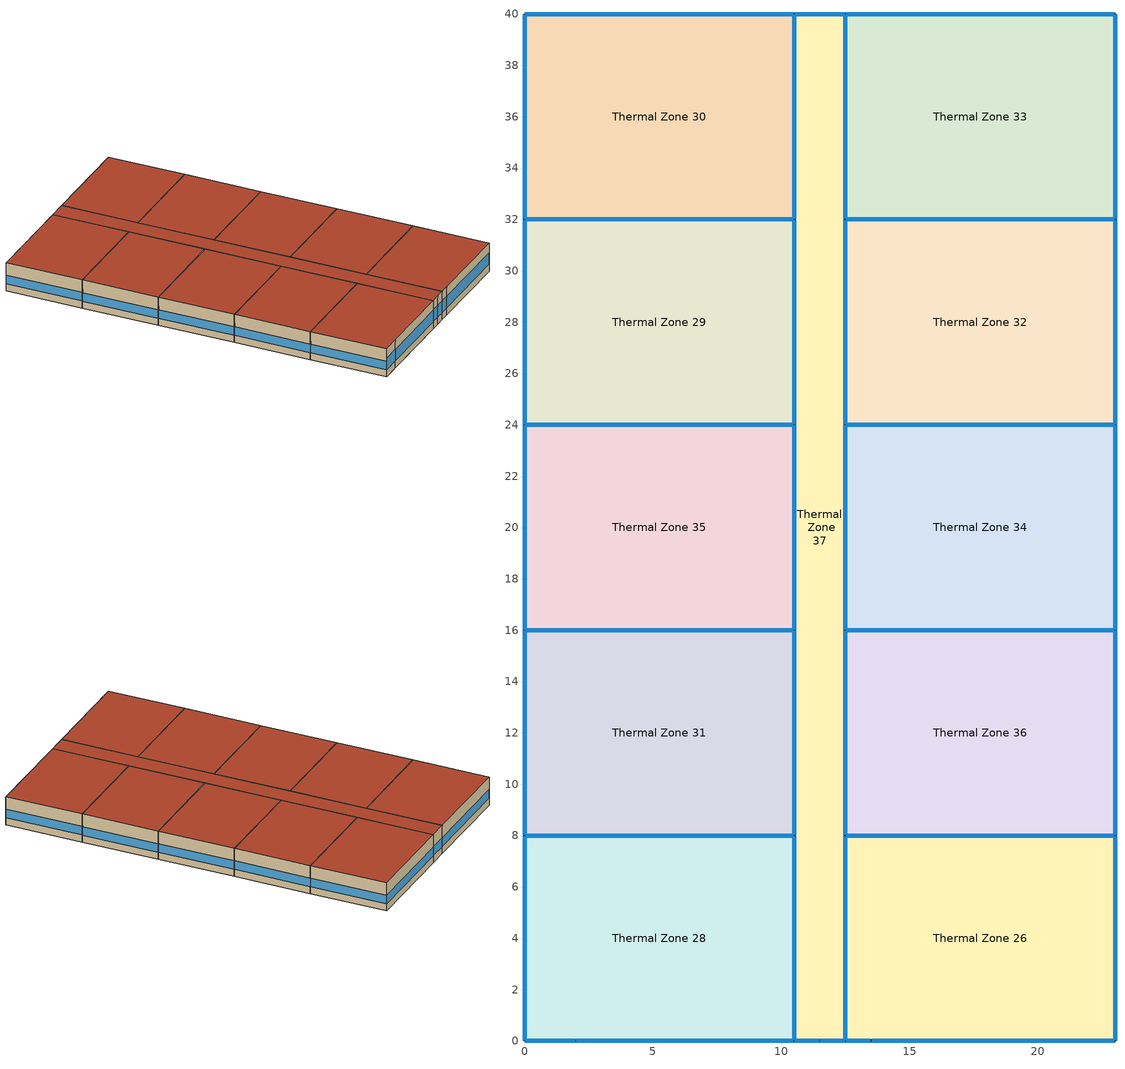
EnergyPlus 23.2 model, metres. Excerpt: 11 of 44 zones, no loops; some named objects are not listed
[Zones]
Thermal Zone 26
 floor adiabatic (Generic Interior Floor 1): 23,8 23,0 12.5,0 12.5,8 z21.1
 wall outside (Surface 199 c tbd): 23,0 23,8 z21.1:24.14
 wall outside (Surface 200 c tbd): 13.5,0 23,0 z21.1:24.14
 wall outside (Surface 201 c tbd): 12.5,0 13.5,0 z21.1:24.14
 wall outside (Surface 202 c tbd): 12.5,8 12.5,0 z21.1:24.14
 wall outside (Surface 203 c tbd): 23,8 12.5,8 z21.1:24.14
 window (Customized Fenestration: u=3.08): 23,0.03 23,7.97 / 12.5,7.97 12.5,0.03 z21.86:22.78; 13.53,0 22.97,0 z21.86:23.08; 12.53,0 13.47,0 z21.86:23.14; 22.97,8 12.53,8 z21.86:22.77
 roof outside (Surface 204 c tbd): 23,0 23,8 12.5,8 12.5,0 z24.14
Thermal Zone 28
 floor adiabatic (Generic Interior Floor 1): 10.5,8 10.5,0 0,0 0,8 z21.1
 wall outside (Surface 156 c tbd): 10.5,0 10.5,8 z21.1:24.14
 wall outside (Surface 157 c tbd): 2,0 10.5,0 z21.1:24.14
 wall outside (Surface 158 c tbd): 0,0 2,0 z21.1:24.14
 wall outside (Surface 159 c tbd): 0,8 0,0 z21.1:24.14
 wall outside (Surface 160 c tbd): 10.5,8 0,8 z21.1:24.14
 window (Customized Fenestration: u=3.08): 10.5,0.03 10.5,7.97 / 0,7.97 0,0.03 z21.86:22.78; 2.03,0 10.47,0 z21.86:23.08; 0.03,0 1.97,0 z21.86:23.11; 10.47,8 0.03,8 z21.86:22.77
 roof outside (Surface 161 c tbd): 10.5,0 10.5,8 0,8 0,0 z24.14
Thermal Zone 29
 floor adiabatic (Generic Interior Floor 1): 10.5,32 10.5,24 0,24 0,32 z21.1
 wall outside (Surface 163 c tbd): 0,32 0,24 z21.1:24.14
 wall outside (Surface 164 c tbd): 10.5,32 0,32 z21.1:24.14
 wall outside (Surface 165 c tbd): 10.5,24 10.5,32 z21.1:24.14
 wall outside (Surface 166 c tbd): 0,24 10.5,24 z21.1:24.14
 window (Customized Fenestration: u=3.08): 0,31.97 0,24.03 / 10.5,24.03 10.5,31.97 z21.86:22.78; 10.47,32 0.03,32 z21.86:22.77; 0.03,24 10.47,24 z21.86:23.08
 roof outside (Surface 167 c tbd): 10.5,24 10.5,32 0,32 0,24 z24.14
Thermal Zone 30
 floor adiabatic (Generic Interior Floor 1): 10.5,40 10.5,32 0,32 0,40 z21.1
 wall outside (Surface 169 c tbd): 0,40 0,32 z21.1:24.14
 wall outside (Surface 170 c tbd): 10.5,40 0,40 z21.1:24.14
 wall outside (Surface 171 c tbd): 10.5,32 10.5,40 z21.1:24.14
 wall outside (Surface 172 c tbd): 0,32 10.5,32 z21.1:24.14
 window (Customized Fenestration: u=3.08): 0,39.97 0,32.03 / 10.5,32.03 10.5,39.97 z21.86:22.78; 10.47,40 0.03,40 z21.86:22.77; 0.03,32 10.47,32 z21.86:23.08
 roof outside (Surface 173 c tbd): 10.5,32 10.5,40 0,40 0,32 z24.14
Thermal Zone 31
 floor adiabatic (Generic Interior Floor 1): 10.5,16 10.5,8 0,8 0,16 z21.1
 wall outside (Surface 193 c tbd): 0,16 0,8 z21.1:24.14
 wall outside (Surface 194 c tbd): 10.5,16 0,16 z21.1:24.14
 wall outside (Surface 195 c tbd): 10.5,8 10.5,16 z21.1:24.14
 wall outside (Surface 196 c tbd): 0,8 10.5,8 z21.1:24.14
 window (Customized Fenestration: u=3.08): 0,15.97 0,8.03 / 10.5,8.03 10.5,15.97 z21.86:22.78; 10.47,16 0.03,16 z21.86:22.77; 0.03,8 10.47,8 z21.86:23.08
 roof outside (Surface 197 c tbd): 10.5,8 10.5,16 0,16 0,8 z24.14
Thermal Zone 32
 floor adiabatic (Generic Interior Floor 1): 23,32 23,24 12.5,24 12.5,32 z21.1
 wall outside (Surface 175 c tbd): 23,24 23,32 z21.1:24.14
 wall outside (Surface 176 c tbd): 12.5,24 23,24 z21.1:24.14
 wall outside (Surface 177 c tbd): 12.5,32 12.5,24 z21.1:24.14
 wall outside (Surface 178 c tbd): 23,32 12.5,32 z21.1:24.14
 window (Customized Fenestration: u=3.08): 23,24.03 23,31.97 / 12.5,31.97 12.5,24.03 z21.86:22.78; 12.53,24 22.97,24 z21.86:23.08; 22.97,32 12.53,32 z21.86:22.77
 roof outside (Surface 179 c tbd): 23,24 23,32 12.5,32 12.5,24 z24.14
Thermal Zone 33
 floor adiabatic (Generic Interior Floor 1): 23,40 23,32 12.5,32 12.5,40 z21.1
 wall outside (Surface 181 c tbd): 12.5,40 12.5,32 z21.1:24.14
 wall outside (Surface 182 c tbd): 23,40 12.5,40 z21.1:24.14
 wall outside (Surface 183 c tbd): 23,32 23,40 z21.1:24.14
 wall outside (Surface 184 c tbd): 12.5,32 23,32 z21.1:24.14
 window (Customized Fenestration: u=3.08): 12.5,39.97 12.5,32.03 / 23,32.03 23,39.97 z21.86:22.78; 22.97,40 12.53,40 z21.86:22.77; 12.53,32 22.97,32 z21.86:23.08
 roof outside (Surface 185 c tbd): 23,32 23,40 12.5,40 12.5,32 z24.14
Thermal Zone 34
 floor adiabatic (Generic Interior Floor 1): 23,24 23,16 12.5,16 12.5,24 z21.1
 wall outside (Surface 187 c tbd): 23,16 23,24 z21.1:24.14
 wall outside (Surface 188 c tbd): 12.5,16 23,16 z21.1:24.14
 wall outside (Surface 189 c tbd): 12.5,24 12.5,16 z21.1:24.14
 wall outside (Surface 190 c tbd): 23,24 12.5,24 z21.1:24.14
 window (Customized Fenestration: u=3.08): 23,16.03 23,23.97 / 12.5,23.97 12.5,16.03 z21.86:22.78; 12.53,16 22.97,16 z21.86:23.08; 22.97,24 12.53,24 z21.86:22.77
 roof outside (Surface 191 c tbd): 23,16 23,24 12.5,24 12.5,16 z24.14
Thermal Zone 35
 floor adiabatic (Generic Interior Floor 1): 10.5,24 10.5,16 0,16 0,24 z21.1
 wall outside (Surface 206 c tbd): 0,24 0,16 z21.1:24.14
 wall outside (Surface 207 c tbd): 10.5,24 0,24 z21.1:24.14
 wall outside (Surface 208 c tbd): 10.5,16 10.5,24 z21.1:24.14
 wall outside (Surface 209 c tbd): 0,16 10.5,16 z21.1:24.14
 window (Customized Fenestration: u=3.08): 0,23.97 0,16.03 / 10.5,16.03 10.5,23.97 z21.86:22.78; 10.47,24 0.03,24 z21.86:22.77; 0.03,16 10.47,16 z21.86:23.08
 roof outside (Surface 210 c tbd): 10.5,16 10.5,24 0,24 0,16 z24.14
Thermal Zone 36
 floor adiabatic (Generic Interior Floor 1): 23,16 23,8 12.5,8 12.5,16 z21.1
 wall outside (Surface 212 c tbd): 23,8 23,16 z21.1:24.14
 wall outside (Surface 213 c tbd): 12.5,8 23,8 z21.1:24.14
 wall outside (Surface 214 c tbd): 12.5,16 12.5,8 z21.1:24.14
 wall outside (Surface 215 c tbd): 23,16 12.5,16 z21.1:24.14
 window (Customized Fenestration: u=3.08): 23,8.03 23,15.97 / 12.5,15.97 12.5,8.03 z21.86:22.78; 12.53,8 22.97,8 z21.86:23.08; 22.97,16 12.53,16 z21.86:22.77
 roof outside (Surface 216 c tbd): 23,8 23,16 12.5,16 12.5,8 z24.14
Thermal Zone 37
 floor adiabatic (Generic Interior Floor 1): 12.5,40 12.5,0 10.5,0 10.5,40 z21.1
 wall outside (Surface 218 c tbd): 11.5,0 12.5,0 z21.1:24.14
 wall outside (Surface 219 c tbd): 10.5,0 11.5,0 z21.1:24.14
 wall outside (Surface 220 c tbd): 10.5,8 10.5,0 z21.1:24.14
 wall outside (Surface 221 c tbd): 10.5,16 10.5,8 z21.1:24.14
 wall outside (Surface 222 c tbd): 10.5,24 10.5,16 z21.1:24.14
 wall outside (Surface 223 c tbd): 10.5,32 10.5,24 z21.1:24.14
 wall outside (Surface 224 c tbd): 10.5,40 10.5,32 z21.1:24.14
 wall outside (Surface 225 c tbd): 12.5,40 10.5,40 z21.1:24.14
 wall outside (Surface 226 c tbd): 12.5,32 12.5,40 z21.1:24.14
 wall outside (Surface 227 c tbd): 12.5,24 12.5,32 z21.1:24.14
 wall outside (Surface 228 c tbd): 12.5,16 12.5,24 z21.1:24.14
 wall outside (Surface 229 c tbd): 12.5,8 12.5,16 z21.1:24.14
 wall outside (Surface 230 c tbd): 12.5,0 12.5,8 z21.1:24.14
 window (Customized Fenestration: u=3.08): 11.53,0 12.47,0 / 10.53,0 11.47,0 z21.86:23.14; 10.5,7.97 10.5,0.03 / 10.5,15.97 10.5,8.03 / 10.5,23.97 10.5,16.03 / 10.5,31.97 10.5,24.03 / 10.5,39.97 10.5,32.03 / 12.5,32.03 12.5,39.97 / 12.5,24.03 12.5,31.97 / 12.5,16.03 12.5,23.97 / 12.5,8.03 12.5,15.97 / 12.5,0.03 12.5,7.97 z21.86:22.78; 12.47,40 10.53,40 z21.86:22.79
 roof outside (Surface 231 c tbd): 12.5,0 12.5,40 10.5,40 10.5,0 z24.14
[Building]
Building 1
[Site:Location]
Montreal Int'l: Latitude {deg}=45.47; Longitude {deg}=-73.75; Time Zone {hr}=-5; Elevation {m}=36
[SizingPeriod:DesignDay] Month=7; Day of Month=21; Day Type=SummerDesignDay; Daily Dry-Bulb Temperature Range {deltaC}=9.3; Dry-Bulb Temperature Range Modifier Type=DefaultMultipliers; Barometric Pressure {Pa}=100893; Wind Speed {m/s}=4.9; Wind Direction {deg}=220; Rain Indicator=No; Snow Indicator=No; Daylight Saving Time Indicator=No; Solar Model Indicator=ASHRAETau; ASHRAE Clear Sky Optical Depth for Beam Irradiance (taub)=0.465; ASHRAE Clear Sky Optical Depth for Diffuse Irradiance (taud)=1.966; Begin Environment Reset Mode=FullResetAtBeginEnvironment
Name | Maximum Dry-Bulb Temperature {C} | Humidity Condition Type | Wetbulb or DewPoint at Maximum Dry-Bulb {C} | Enthalpy at Maximum Dry-Bulb {J/kg}
Montreal Int'l Ann Clg .4% Condns DB=>MWB | 30 | Wetbulb | 22.1
Montreal Int'l Ann Clg .4% Condns DP=>MDB | 26 | Dewpoint | 21.6
Montreal Int'l Ann Clg .4% Condns Enth=>MDB | 28.1 | Enthalpy |  | 69300
Montreal Int'l Ann Clg .4% Condns WB=>MDB | 28.1 | Wetbulb | 23.2
[Material] Thermal Absorptance=0.9
Name | Roughness | Thickness {m} | Conductivity {W/m-K} | Density {kg/m3} | Specific Heat {J/kg-K} | Solar Absorptance | Visible Absorptance
1/2IN Gypsum 2 | Smooth | 0.0127 | 0.159893 | 784.902 | 829.465 | 0.4 | 0.4
1IN Stucco 4 | Smooth | 0.0253 | 0.691337 | 1858 | 836.46 | 0.7 | 0.92
8IN CONCRETE HW RefBldg 2 | Rough | 0.2032 | 1.31012 | 2240.01 | 836.26 | 0.7 | 0.7
Generic Acoustic Tile | MediumSmooth | 0.02 | 0.06 | 368 | 590 | 0.2 | 0.2
Generic Ceiling Air Gap | Smooth | 0.1 | 0.556 | 1.28 | 1000 | 0.7 | 0.7
Generic LW Concrete | MediumRough | 0.1 | 0.53 | 1280 | 840 | 0.8 | 0.8
Metal Roof Surface 2 | Smooth | 0.0008 | 45.28 | 7824 | 500 | 0.7 | 0.7
Roof Membrane 1 | VeryRough | 0.0095 | 0.16 | 1121.29 | 1460 | 0.7 | 0.7
[Material:NoMass] Thermal Absorptance=0.9; Solar Absorptance=0.7; Visible Absorptance=0.7
Name | Roughness | Thermal Resistance {m2-K/W}
Surface 156 m tbd; Surface 165 m tbd; Surface 171 m tbd; Surface 177 m tbd; Surface 181 m tbd; Surface 189 m tbd; Surface 195 m tbd; Surface 202 m tbd; Surface 208 m tbd; Surface 214 m tbd; Surface 220 m tbd; Surface 221 m tbd; Surface 222 m tbd; Surface 223 m tbd; Surface 224 m tbd; Surface 226 m tbd; Surface 227 m tbd; Surface 228 m tbd; Surface 229 m tbd; Surface 230 m tbd | MediumSmooth | 0.603998
Surface 157 m tbd | MediumSmooth | 0.437631
Surface 158 m tbd | MediumSmooth | 0.377461
Surface 159 m tbd; Surface 169 m tbd; Surface 183 m tbd; Surface 199 m tbd | MediumSmooth | 0.452728
Surface 160 m tbd; Surface 164 m tbd; Surface 178 m tbd; Surface 190 m tbd; Surface 194 m tbd; Surface 203 m tbd; Surface 207 m tbd; Surface 215 m tbd | MediumSmooth | 0.549788
Surface 161 m tbd; Surface 173 m tbd; Surface 185 m tbd; Surface 204 m tbd | Smooth | 2.77574
Surface 163 m tbd; Surface 175 m tbd; Surface 187 m tbd; Surface 193 m tbd; Surface 206 m tbd; Surface 212 m tbd | MediumSmooth | 0.461116
Surface 166 m tbd; Surface 172 m tbd; Surface 176 m tbd; Surface 184 m tbd; Surface 188 m tbd; Surface 196 m tbd; Surface 209 m tbd; Surface 213 m tbd | MediumSmooth | 0.532805
Surface 167 m tbd; Surface 179 m tbd; Surface 191 m tbd; Surface 197 m tbd; Surface 210 m tbd; Surface 216 m tbd | Smooth | 3.19922
Surface 170 m tbd; Surface 182 m tbd | MediumSmooth | 0.456468
Surface 200 m tbd | MediumSmooth | 0.431239
Surface 201 m tbd; Surface 218 m tbd; Surface 219 m tbd | MediumSmooth | 0.369784
Surface 225 m tbd | MediumSmooth | 0.438871
Surface 231 m tbd | Smooth | 3.38618
[WindowMaterial:SimpleGlazingSystem]
Fenestration U=3.08 0.66: U-Factor {W/m2-K}=3.08; Solar Heat Gain Coefficient=0.66; Visible Transmittance=0.21
[Construction]
Customized Fenestration: u=3.08: Fenestration U=3.08 0.66
Generic Interior Floor 1: Generic Acoustic Tile, Generic Ceiling Air Gap, Generic LW Concrete
Surface 156 c tbd: 1IN Stucco 4, 8IN CONCRETE HW RefBldg 2, Surface 156 m tbd, 1/2IN Gypsum 2
Surface 157 c tbd: 1IN Stucco 4, 8IN CONCRETE HW RefBldg 2, Surface 157 m tbd, 1/2IN Gypsum 2
Surface 158 c tbd: 1IN Stucco 4, 8IN CONCRETE HW RefBldg 2, Surface 158 m tbd, 1/2IN Gypsum 2
Surface 159 c tbd: 1IN Stucco 4, 8IN CONCRETE HW RefBldg 2, Surface 159 m tbd, 1/2IN Gypsum 2
Surface 160 c tbd: 1IN Stucco 4, 8IN CONCRETE HW RefBldg 2, Surface 160 m tbd, 1/2IN Gypsum 2
Surface 161 c tbd: Roof Membrane 1, Surface 161 m tbd, Metal Roof Surface 2
Surface 163 c tbd: 1IN Stucco 4, 8IN CONCRETE HW RefBldg 2, Surface 163 m tbd, 1/2IN Gypsum 2
Surface 164 c tbd: 1IN Stucco 4, 8IN CONCRETE HW RefBldg 2, Surface 164 m tbd, 1/2IN Gypsum 2
Surface 165 c tbd: 1IN Stucco 4, 8IN CONCRETE HW RefBldg 2, Surface 165 m tbd, 1/2IN Gypsum 2
Surface 166 c tbd: 1IN Stucco 4, 8IN CONCRETE HW RefBldg 2, Surface 166 m tbd, 1/2IN Gypsum 2
Surface 167 c tbd: Roof Membrane 1, Surface 167 m tbd, Metal Roof Surface 2
Surface 169 c tbd: 1IN Stucco 4, 8IN CONCRETE HW RefBldg 2, Surface 169 m tbd, 1/2IN Gypsum 2
Surface 170 c tbd: 1IN Stucco 4, 8IN CONCRETE HW RefBldg 2, Surface 170 m tbd, 1/2IN Gypsum 2
Surface 171 c tbd: 1IN Stucco 4, 8IN CONCRETE HW RefBldg 2, Surface 171 m tbd, 1/2IN Gypsum 2
Surface 172 c tbd: 1IN Stucco 4, 8IN CONCRETE HW RefBldg 2, Surface 172 m tbd, 1/2IN Gypsum 2
Surface 173 c tbd: Roof Membrane 1, Surface 173 m tbd, Metal Roof Surface 2
Surface 175 c tbd: 1IN Stucco 4, 8IN CONCRETE HW RefBldg 2, Surface 175 m tbd, 1/2IN Gypsum 2
Surface 176 c tbd: 1IN Stucco 4, 8IN CONCRETE HW RefBldg 2, Surface 176 m tbd, 1/2IN Gypsum 2
Surface 177 c tbd: 1IN Stucco 4, 8IN CONCRETE HW RefBldg 2, Surface 177 m tbd, 1/2IN Gypsum 2
Surface 178 c tbd: 1IN Stucco 4, 8IN CONCRETE HW RefBldg 2, Surface 178 m tbd, 1/2IN Gypsum 2
Surface 179 c tbd: Roof Membrane 1, Surface 179 m tbd, Metal Roof Surface 2
Surface 181 c tbd: 1IN Stucco 4, 8IN CONCRETE HW RefBldg 2, Surface 181 m tbd, 1/2IN Gypsum 2
Surface 182 c tbd: 1IN Stucco 4, 8IN CONCRETE HW RefBldg 2, Surface 182 m tbd, 1/2IN Gypsum 2
Surface 183 c tbd: 1IN Stucco 4, 8IN CONCRETE HW RefBldg 2, Surface 183 m tbd, 1/2IN Gypsum 2
Surface 184 c tbd: 1IN Stucco 4, 8IN CONCRETE HW RefBldg 2, Surface 184 m tbd, 1/2IN Gypsum 2
Surface 185 c tbd: Roof Membrane 1, Surface 185 m tbd, Metal Roof Surface 2
Surface 187 c tbd: 1IN Stucco 4, 8IN CONCRETE HW RefBldg 2, Surface 187 m tbd, 1/2IN Gypsum 2
Surface 188 c tbd: 1IN Stucco 4, 8IN CONCRETE HW RefBldg 2, Surface 188 m tbd, 1/2IN Gypsum 2
Surface 189 c tbd: 1IN Stucco 4, 8IN CONCRETE HW RefBldg 2, Surface 189 m tbd, 1/2IN Gypsum 2
Surface 190 c tbd: 1IN Stucco 4, 8IN CONCRETE HW RefBldg 2, Surface 190 m tbd, 1/2IN Gypsum 2
Surface 191 c tbd: Roof Membrane 1, Surface 191 m tbd, Metal Roof Surface 2
Surface 193 c tbd: 1IN Stucco 4, 8IN CONCRETE HW RefBldg 2, Surface 193 m tbd, 1/2IN Gypsum 2
Surface 194 c tbd: 1IN Stucco 4, 8IN CONCRETE HW RefBldg 2, Surface 194 m tbd, 1/2IN Gypsum 2
Surface 195 c tbd: 1IN Stucco 4, 8IN CONCRETE HW RefBldg 2, Surface 195 m tbd, 1/2IN Gypsum 2
Surface 196 c tbd: 1IN Stucco 4, 8IN CONCRETE HW RefBldg 2, Surface 196 m tbd, 1/2IN Gypsum 2
Surface 197 c tbd: Roof Membrane 1, Surface 197 m tbd, Metal Roof Surface 2
Surface 199 c tbd: 1IN Stucco 4, 8IN CONCRETE HW RefBldg 2, Surface 199 m tbd, 1/2IN Gypsum 2
Surface 200 c tbd: 1IN Stucco 4, 8IN CONCRETE HW RefBldg 2, Surface 200 m tbd, 1/2IN Gypsum 2
Surface 201 c tbd: 1IN Stucco 4, 8IN CONCRETE HW RefBldg 2, Surface 201 m tbd, 1/2IN Gypsum 2
Surface 202 c tbd: 1IN Stucco 4, 8IN CONCRETE HW RefBldg 2, Surface 202 m tbd, 1/2IN Gypsum 2
Surface 203 c tbd: 1IN Stucco 4, 8IN CONCRETE HW RefBldg 2, Surface 203 m tbd, 1/2IN Gypsum 2
Surface 204 c tbd: Roof Membrane 1, Surface 204 m tbd, Metal Roof Surface 2
Surface 206 c tbd: 1IN Stucco 4, 8IN CONCRETE HW RefBldg 2, Surface 206 m tbd, 1/2IN Gypsum 2
Surface 207 c tbd: 1IN Stucco 4, 8IN CONCRETE HW RefBldg 2, Surface 207 m tbd, 1/2IN Gypsum 2
Surface 208 c tbd: 1IN Stucco 4, 8IN CONCRETE HW RefBldg 2, Surface 208 m tbd, 1/2IN Gypsum 2
Surface 209 c tbd: 1IN Stucco 4, 8IN CONCRETE HW RefBldg 2, Surface 209 m tbd, 1/2IN Gypsum 2
Surface 210 c tbd: Roof Membrane 1, Surface 210 m tbd, Metal Roof Surface 2
Surface 212 c tbd: 1IN Stucco 4, 8IN CONCRETE HW RefBldg 2, Surface 212 m tbd, 1/2IN Gypsum 2
Surface 213 c tbd: 1IN Stucco 4, 8IN CONCRETE HW RefBldg 2, Surface 213 m tbd, 1/2IN Gypsum 2
Surface 214 c tbd: 1IN Stucco 4, 8IN CONCRETE HW RefBldg 2, Surface 214 m tbd, 1/2IN Gypsum 2
Surface 215 c tbd: 1IN Stucco 4, 8IN CONCRETE HW RefBldg 2, Surface 215 m tbd, 1/2IN Gypsum 2
Surface 216 c tbd: Roof Membrane 1, Surface 216 m tbd, Metal Roof Surface 2
Surface 218 c tbd: 1IN Stucco 4, 8IN CONCRETE HW RefBldg 2, Surface 218 m tbd, 1/2IN Gypsum 2
Surface 219 c tbd: 1IN Stucco 4, 8IN CONCRETE HW RefBldg 2, Surface 219 m tbd, 1/2IN Gypsum 2
Surface 220 c tbd: 1IN Stucco 4, 8IN CONCRETE HW RefBldg 2, Surface 220 m tbd, 1/2IN Gypsum 2
Surface 221 c tbd: 1IN Stucco 4, 8IN CONCRETE HW RefBldg 2, Surface 221 m tbd, 1/2IN Gypsum 2
Surface 222 c tbd: 1IN Stucco 4, 8IN CONCRETE HW RefBldg 2, Surface 222 m tbd, 1/2IN Gypsum 2
Surface 223 c tbd: 1IN Stucco 4, 8IN CONCRETE HW RefBldg 2, Surface 223 m tbd, 1/2IN Gypsum 2
Surface 224 c tbd: 1IN Stucco 4, 8IN CONCRETE HW RefBldg 2, Surface 224 m tbd, 1/2IN Gypsum 2
Surface 225 c tbd: 1IN Stucco 4, 8IN CONCRETE HW RefBldg 2, Surface 225 m tbd, 1/2IN Gypsum 2
Surface 226 c tbd: 1IN Stucco 4, 8IN CONCRETE HW RefBldg 2, Surface 226 m tbd, 1/2IN Gypsum 2
Surface 227 c tbd: 1IN Stucco 4, 8IN CONCRETE HW RefBldg 2, Surface 227 m tbd, 1/2IN Gypsum 2
Surface 228 c tbd: 1IN Stucco 4, 8IN CONCRETE HW RefBldg 2, Surface 228 m tbd, 1/2IN Gypsum 2
Surface 229 c tbd: 1IN Stucco 4, 8IN CONCRETE HW RefBldg 2, Surface 229 m tbd, 1/2IN Gypsum 2
Surface 230 c tbd: 1IN Stucco 4, 8IN CONCRETE HW RefBldg 2, Surface 230 m tbd, 1/2IN Gypsum 2
Surface 231 c tbd: Roof Membrane 1, Surface 231 m tbd, Metal Roof Surface 2
[Zone] Multiplier=1; Part of Total Floor Area=Yes
Thermal Zone 26; Thermal Zone 28; Thermal Zone 29; Thermal Zone 30; Thermal Zone 31; Thermal Zone 32; Thermal Zone 33; Thermal Zone 34; Thermal Zone 35; Thermal Zone 36; Thermal Zone 37
[Space]
Name | Zone | Space Type
Space 219 | Thermal Zone 26 | MURB small 1
Space 212 | Thermal Zone 28 | MURB small 1
Space 213 | Thermal Zone 29 | MURB small 1
Space 214 | Thermal Zone 30 | MURB small 1
Space 218 | Thermal Zone 31 | MURB small 1
Space 215 | Thermal Zone 32 | MURB small 1
Space 216 | Thermal Zone 33 | MURB small 1
Space 217 | Thermal Zone 34 | MURB small 1
Space 220 | Thermal Zone 35 | MURB small 1
Space 221 | Thermal Zone 36 | MURB small 1
Space 222 | Thermal Zone 37 | MURB lobby
[SpaceList]
MURB small 1: Space 108, Space 101, Space 103, Space 104, Space 230, Space 109, Space 107, Space 105, Space 106, Space 211, Space 206, Space 110, Space 111, Space 201, Space 204, Space 203, Space 205, Space 207, Space 229, Space 226, Space 208, Space 209, Space 219, Space 210, Space 212, Space 213, Space 214, Space 218, Space 215, Space 216, Space 217, Space 220, Space 221, Space 223, Space 224, Space 225, Space 227, Space 231, Space 232, Space 233
MURB lobby: Space 102, Space 202, Space 228, Space 222
[People]
People 3: Zone or ZoneList or Space or SpaceList=MURB small 1; Number of People Schedule=MidriseApartment Apartment Occ 3; Number of People Calculation Method=People/Area; People per Floor Area {person/m2}=0.0283091; Fraction Radiant=0.3; Activity Level Schedule=MidriseApartment Activity 3
[ElectricEquipment]
Electric Equipment 3: Zone or ZoneList or Space or SpaceList=MURB small 1; Schedule=MURB Appliances and lighting; Design Level Calculation Method=Watts/Area; Watts per Zone Floor Area {W/m2}=8.15; Fraction Latent=0; Fraction Radiant=0.5; Fraction Lost=0
[ZoneInfiltration:DesignFlowRate] Design Flow Rate Calculation Method=Flow/ExteriorArea; Flow Rate per Exterior Surface Area {m3/s-m2}=0.000123985; Constant Term Coefficient=0.107472; Temperature Term Coefficient=0.0119911; Velocity Term Coefficient=0; Velocity Squared Term Coefficient=0.0134792
Name | Zone or ZoneList or Space or SpaceList | Schedule
Space 219 HVAC Off Infiltration | Space 219 | Infiltration HVAC Off Schedule
Space 219 HVAC On Infiltration | Space 219 | Infiltration HVAC On Schedule
Space 212 HVAC Off Infiltration | Space 212 | Infiltration HVAC Off Schedule
Space 212 HVAC On Infiltration | Space 212 | Infiltration HVAC On Schedule
Space 213 HVAC Off Infiltration | Space 213 | Infiltration HVAC Off Schedule
Space 213 HVAC On Infiltration | Space 213 | Infiltration HVAC On Schedule
Space 214 HVAC Off Infiltration | Space 214 | Infiltration HVAC Off Schedule
Space 214 HVAC On Infiltration | Space 214 | Infiltration HVAC On Schedule
Space 218 HVAC Off Infiltration | Space 218 | Infiltration HVAC Off Schedule
Space 218 HVAC On Infiltration | Space 218 | Infiltration HVAC On Schedule
Space 215 HVAC Off Infiltration | Space 215 | Infiltration HVAC Off Schedule
Space 215 HVAC On Infiltration | Space 215 | Infiltration HVAC On Schedule
Space 216 HVAC Off Infiltration | Space 216 | Infiltration HVAC Off Schedule
Space 216 HVAC On Infiltration | Space 216 | Infiltration HVAC On Schedule
Space 217 HVAC Off Infiltration | Space 217 | Infiltration HVAC Off Schedule
Space 217 HVAC On Infiltration | Space 217 | Infiltration HVAC On Schedule
Space 220 HVAC Off Infiltration | Space 220 | Infiltration HVAC Off Schedule
Space 220 HVAC On Infiltration | Space 220 | Infiltration HVAC On Schedule
Space 221 HVAC Off Infiltration | Space 221 | Infiltration HVAC Off Schedule
Space 221 HVAC On Infiltration | Space 221 | Infiltration HVAC On Schedule
Space 222 HVAC Off Infiltration | Space 222 | Infiltration HVAC Off Schedule
Space 222 HVAC On Infiltration | Space 222 | Infiltration HVAC On Schedule
[ZoneControl:Thermostat] Temperature Difference Between Cutout And Setpoint {deltaC}=0
Name | Zone or ZoneList | Control Type Schedule | Control 1
Thermal Zone 26 Thermostat | Thermal Zone 26 | Thermal Zone 26 Thermostat Schedule | Thermostat Setpoint Dual Setpoint 5
Thermal Zone 28 Thermostat | Thermal Zone 28 | Thermal Zone 28 Thermostat Schedule | Thermostat Setpoint Dual Setpoint 27
Thermal Zone 29 Thermostat | Thermal Zone 29 | Thermal Zone 29 Thermostat Schedule | Thermostat Setpoint Dual Setpoint 23
Thermal Zone 30 Thermostat | Thermal Zone 30 | Thermal Zone 30 Thermostat Schedule | Thermostat Setpoint Dual Setpoint 22
Thermal Zone 31 Thermostat | Thermal Zone 31 | Thermal Zone 31 Thermostat Schedule | Thermostat Setpoint Dual Setpoint 25
Thermal Zone 32 Thermostat | Thermal Zone 32 | Thermal Zone 32 Thermostat Schedule | Thermostat Setpoint Dual Setpoint 13
Thermal Zone 33 Thermostat | Thermal Zone 33 | Thermal Zone 33 Thermostat Schedule | Thermostat Setpoint Dual Setpoint 24
Thermal Zone 34 Thermostat | Thermal Zone 34 | Thermal Zone 34 Thermostat Schedule | Thermostat Setpoint Dual Setpoint 15
Thermal Zone 35 Thermostat | Thermal Zone 35 | Thermal Zone 35 Thermostat Schedule | Thermostat Setpoint Dual Setpoint 18
Thermal Zone 36 Thermostat | Thermal Zone 36 | Thermal Zone 36 Thermostat Schedule | Thermostat Setpoint Dual Setpoint 21
Thermal Zone 37 Thermostat | Thermal Zone 37 | Thermal Zone 37 Thermostat Schedule | Thermostat Setpoint Dual Setpoint 26
[ThermostatSetpoint:DualSetpoint] Heating Setpoint Temperature Schedule=NECB-G-Thermostat Setpoint-Heating; Cooling Setpoint Temperature Schedule=NECB-G-Thermostat Setpoint-Cooling
Thermostat Setpoint Dual Setpoint 5; Thermostat Setpoint Dual Setpoint 27; Thermostat Setpoint Dual Setpoint 23; Thermostat Setpoint Dual Setpoint 22; Thermostat Setpoint Dual Setpoint 25; Thermostat Setpoint Dual Setpoint 13; Thermostat Setpoint Dual Setpoint 24; Thermostat Setpoint Dual Setpoint 15; Thermostat Setpoint Dual Setpoint 18; Thermostat Setpoint Dual Setpoint 21; Thermostat Setpoint Dual Setpoint 26
[ZoneVentilation:WindandStackOpenArea] Opening Area Fraction Schedule=Default 0.5 Open Fractional Schedule; Opening Effectiveness=Autocalculate; Discharge Coefficient for Opening=Autocalculate; Minimum Indoor Temperature {C}=21.67; Maximum Indoor Temperature {C}=40; Delta Temperature {deltaC}=3; Minimum Outdoor Temperature {C}=18.3333; Maximum Outdoor Temperature {C}=25.5556; Maximum Wind Speed {m/s}=5.4
Name | Zone or Space | Opening Area {m2} | Effective Angle {deg} | Height Difference {m}
Sub Surface 144_WindandStackOpenArea | Thermal Zone 26 | 7.3152 | 270 | 0.230061
Sub Surface 142_WindandStackOpenArea | Thermal Zone 26 | 7.3152 | 90 | 0.230061
Sub Surface 140_WindandStackOpenArea | Thermal Zone 26 | 9.6012 | 0 | 0.229711
Sub Surface 115_WindandStackOpenArea | Thermal Zone 28 | 9.6012 | 0 | 0.229711
Sub Surface 111_WindandStackOpenArea | Thermal Zone 28 | 7.3152 | 90 | 0.230061
Sub Surface 114_WindandStackOpenArea | Thermal Zone 28 | 7.3152 | 270 | 0.230061
Sub Surface 117_WindandStackOpenArea | Thermal Zone 29 | 9.6012 | 0 | 0.229711
Sub Surface 118_WindandStackOpenArea | Thermal Zone 29 | 7.3152 | 90 | 0.230061
Sub Surface 116_WindandStackOpenArea | Thermal Zone 29 | 7.3152 | 270 | 0.230061
Sub Surface 120_WindandStackOpenArea | Thermal Zone 30 | 7.3152 | 90 | 0.230061
Sub Surface 121_WindandStackOpenArea | Thermal Zone 30 | 7.3152 | 270 | 0.230061
Sub Surface 122_WindandStackOpenArea | Thermal Zone 30 | 9.6012 | 0 | 0.229711
Sub Surface 138_WindandStackOpenArea | Thermal Zone 31 | 7.3152 | 90 | 0.230061
Sub Surface 136_WindandStackOpenArea | Thermal Zone 31 | 7.3152 | 270 | 0.230061
Sub Surface 137_WindandStackOpenArea | Thermal Zone 31 | 9.6012 | 0 | 0.229711
Sub Surface 124_WindandStackOpenArea | Thermal Zone 32 | 7.3152 | 270 | 0.230061
Sub Surface 125_WindandStackOpenArea | Thermal Zone 32 | 7.3152 | 90 | 0.230061
Sub Surface 127_WindandStackOpenArea | Thermal Zone 32 | 9.6012 | 0 | 0.229711
Sub Surface 129_WindandStackOpenArea | Thermal Zone 33 | 9.6012 | 0 | 0.229711
Sub Surface 128_WindandStackOpenArea | Thermal Zone 33 | 7.3152 | 270 | 0.230061
Sub Surface 130_WindandStackOpenArea | Thermal Zone 33 | 7.3152 | 90 | 0.230061
Sub Surface 132_WindandStackOpenArea | Thermal Zone 34 | 9.6012 | 0 | 0.229711
Sub Surface 133_WindandStackOpenArea | Thermal Zone 34 | 7.3152 | 90 | 0.230061
Sub Surface 135_WindandStackOpenArea | Thermal Zone 34 | 7.3152 | 270 | 0.230061
Sub Surface 146_WindandStackOpenArea | Thermal Zone 35 | 7.3152 | 270 | 0.230061
Sub Surface 147_WindandStackOpenArea | Thermal Zone 35 | 9.6012 | 0 | 0.229711
Sub Surface 148_WindandStackOpenArea | Thermal Zone 35 | 7.3152 | 90 | 0.230061
Sub Surface 149_WindandStackOpenArea | Thermal Zone 36 | 7.3152 | 90 | 0.230061
Sub Surface 151_WindandStackOpenArea | Thermal Zone 36 | 7.3152 | 270 | 0.230061
Sub Surface 152_WindandStackOpenArea | Thermal Zone 36 | 9.6012 | 0 | 0.229711
Sub Surface 157_WindandStackOpenArea; Sub Surface 159_WindandStackOpenArea; Sub Surface 153_WindandStackOpenArea; Sub Surface 156_WindandStackOpenArea; Sub Surface 158_WindandStackOpenArea | Thermal Zone 37 | 7.3152 | 270 | 0.230061
Sub Surface 160_WindandStackOpenArea | Thermal Zone 37 | 1.8288 | 0 | 0.234558
Sub Surface 161_WindandStackOpenArea; Sub Surface 162_WindandStackOpenArea; Sub Surface 163_WindandStackOpenArea; Sub Surface 164_WindandStackOpenArea; Sub Surface 165_WindandStackOpenArea | Thermal Zone 37 | 7.3152 | 90 | 0.230061
[Zone equipment]
Thermal Zone 26: Elec Baseboard 4, PTHP 4
Thermal Zone 28: Elec Baseboard 26, PTHP 26
Thermal Zone 29: Elec Baseboard 22, PTHP 22
Thermal Zone 30: Elec Baseboard 21, PTHP 21
Thermal Zone 31: Elec Baseboard 24, PTHP 24
Thermal Zone 32: Elec Baseboard 12, PTHP 12
Thermal Zone 33: Elec Baseboard 23, PTHP 23
Thermal Zone 34: Elec Baseboard 14, PTHP 14
Thermal Zone 35: Elec Baseboard 17, PTHP 17
Thermal Zone 36: Elec Baseboard 20, PTHP 20
Thermal Zone 37: Elec Baseboard 25, PTHP 25
[Sizing:Zone] Zone Cooling Design Supply Air Temperature Input Method=SupplyAirTemperature; Zone Cooling Design Supply Air Temperature {C}=14; Zone Cooling Design Supply Air Temperature Difference {deltaC}=11.11; Zone Heating Design Supply Air Temperature Input Method=SupplyAirTemperature; Zone Heating Design Supply Air Temperature {C}=40; Zone Heating Design Supply Air Temperature Difference {deltaC}=11.11; Zone Cooling Design Supply Air Humidity Ratio {kgWater/kgDryAir}=0.0085; Zone Heating Design Supply Air Humidity Ratio {kgWater/kgDryAir}=0.008; Cooling Design Air Flow Method=DesignDay; Cooling Design Air Flow Rate {m3/s}=0; Cooling Minimum Air Flow per Zone Floor Area {m3/s-m2}=0.000762; Cooling Minimum Air Flow {m3/s}=0; Cooling Minimum Air Flow Fraction=0; Heating Design Air Flow Method=DesignDay; Heating Design Air Flow Rate {m3/s}=0; Heating Maximum Air Flow per Zone Floor Area {m3/s-m2}=0.002032; Heating Maximum Air Flow {m3/s}=0.141576; Heating Maximum Air Flow Fraction=0.3; Account for Dedicated Outdoor Air System=No; Zone Load Sizing Method=Sensible Load Only No Latent Load; Zone Latent Cooling Design Supply Air Humidity Ratio Input Method=HumidityRatioDifference; Zone Cooling Design Supply Air Humidity Ratio Difference {kgWater/kgDryAir}=0.005; Zone Latent Heating Design Supply Air Humidity Ratio Input Method=HumidityRatioDifference; Zone Humidification Design Supply Air Humidity Ratio Difference {kgWater/kgDryAir}=0.005
Name | Design Specification Outdoor Air Object
Thermal Zone 26 | Thermal Zone 26 DSOA Space List
Thermal Zone 28 | Thermal Zone 28 DSOA Space List
Thermal Zone 29 | Thermal Zone 29 DSOA Space List
Thermal Zone 30 | Thermal Zone 30 DSOA Space List
Thermal Zone 31 | Thermal Zone 31 DSOA Space List
Thermal Zone 32 | Thermal Zone 32 DSOA Space List
Thermal Zone 33 | Thermal Zone 33 DSOA Space List
Thermal Zone 34 | Thermal Zone 34 DSOA Space List
Thermal Zone 35 | Thermal Zone 35 DSOA Space List
Thermal Zone 36 | Thermal Zone 36 DSOA Space List
Thermal Zone 37 | Thermal Zone 37 DSOA Space List
[DesignSpecification:OutdoorAir]
MidriseApartment Apartment Ventilation: Outdoor Air Method=Sum; Outdoor Air Flow per Person {m3/s-person}=0.003; Outdoor Air Flow per Zone Floor Area {m3/s-m2}=0; Outdoor Air Flow per Zone {m3/s}=0; Outdoor Air Flow Air Changes per Hour {1/hr}=0
[DesignSpecification:OutdoorAir:SpaceList] Space Design Specification Outdoor Air Object Name 1=MidriseApartment Apartment Ventilation
Name | Space Name 1
Thermal Zone 26 DSOA Space List | Space 219
Thermal Zone 28 DSOA Space List | Space 212
Thermal Zone 29 DSOA Space List | Space 213
Thermal Zone 30 DSOA Space List | Space 214
Thermal Zone 31 DSOA Space List | Space 218
Thermal Zone 32 DSOA Space List | Space 215
Thermal Zone 33 DSOA Space List | Space 216
Thermal Zone 34 DSOA Space List | Space 217
Thermal Zone 35 DSOA Space List | Space 220
Thermal Zone 36 DSOA Space List | Space 221
Thermal Zone 37 DSOA Space List | Space 222
[Schedule:Day:Interval]
MidriseApartment Apartment Occ Default 2; MidriseApartment Apartment Occ Summer Design Day 3; MidriseApartment Apartment Occ Winter Design Day 3: No, 07:00, 1, 08:00, 0.85, 09:00, 0.39, 16:00, 0.25, 17:00, 0.3, 18:00, 0.52, 21:00, 0.87, 24:00, 1
MidriseApartment Activity Default 2; MidriseApartment Activity Summer Design Day 3; MidriseApartment Activity Winter Design Day 3: No, 24:00, 120
MURB Weekend schedule: No, 01:00, 0.617, 02:00, 0.543, 03:00, 0.504, 04:00, 0.475, 05:00, 0.463, 06:00, 0.465, 07:00, 0.483, 08:00, 0.547, 09:00, 0.62, 10:00, 0.684, 11:00, 0.736, 12:00, 0.778, 13:00, 0.824, 14:00, 0.817, 15:00, 0.784, 16:00, 0.776, 17:00, 0.793, 18:00, 0.86, 19:00, 0.909, 20:00, 0.886, 21:00, 0.849, 22:00, 0.821, 23:00, 0.774, 24:00, 0.701
MURB Weekday; MURB Friday schedule: No, 01:00, 0.62, 02:00, 0.555, 03:00, 0.513, 04:00, 0.494, 05:00, 0.48, 06:00, 0.478, 07:00, 0.512, 08:00, 0.58, 09:00, 0.625, 10:00, 0.669, 11:00, 0.704, 12:00, 0.742, 13:00, 0.798, 14:00, 0.788, 15:00, 0.757, 16:00, 0.748, 17:00, 0.783, 18:00, 0.894, 19:00, 1, 20:00, 0.985, 21:00, 0.947, 22:00, 0.908, 23:00, 0.832, 24:00, 0.718
Medium Office Lighting All Other Days Schedule: No, 24:00, 0.05
Medium Office Lighting Summer Design Day Schedule 1: No, 06:00, 1, 24:00, 0
Medium Office Lighting Winter Design Day Schedule 1: No, 24:00, 0
NECB-G-Thermostat Setpoint-Heating Default 2: No, 01:00, 18, 07:00, 18, 09:00, 21, 17:00, 21, 22:00, 21, 24:00, 18
NECB-G-Thermostat Setpoint-Heating Default: No, 01:00, 19, 07:00, 19, 09:00, 21, 17:00, 20, 22:00, 21, 24:00, 19
NECB-G-Thermostat Setpoint-Cooling Default: No, 08:00, 26, 17:00, 25, 24:00, 24
[Schedule:Week:Daily]
MidriseApartment Apartment Occ 3 Week Rule - Jan1-Dec31: MidriseApartment Apartment Occ Default 2, MidriseApartment Apartment Occ Default 2, MidriseApartment Apartment Occ Default 2, MidriseApartment Apartment Occ Default 2, MidriseApartment Apartment Occ Default 2, MidriseApartment Apartment Occ Default 2, MidriseApartment Apartment Occ Default 2, MidriseApartment Apartment Occ Default 2, MidriseApartment Apartment Occ Summer Design Day 3, MidriseApartment Apartment Occ Winter Design Day 3, MidriseApartment Apartment Occ Default 2, MidriseApartment Apartment Occ Default 2
MidriseApartment Activity 3 Week Rule - Jan1-Dec31: MidriseApartment Activity Default 2, MidriseApartment Activity Default 2, MidriseApartment Activity Default 2, MidriseApartment Activity Default 2, MidriseApartment Activity Default 2, MidriseApartment Activity Default 2, MidriseApartment Activity Default 2, MidriseApartment Activity Default 2, MidriseApartment Activity Summer Design Day 3, MidriseApartment Activity Winter Design Day 3, MidriseApartment Activity Default 2, MidriseApartment Activity Default 2
MURB Appliances and lighting Week Rule - Jan1-Dec31: MURB Weekend schedule, MURB Weekday, MURB Weekday, MURB Weekday, MURB Weekday, MURB Friday schedule, MURB Weekend schedule, Medium Office Lighting All Other Days Schedule, Medium Office Lighting Summer Design Day Schedule 1, Medium Office Lighting Winter Design Day Schedule 1, Medium Office Lighting All Other Days Schedule, Medium Office Lighting All Other Days Schedule
NECB-G-Thermostat Setpoint-Heating Week Rule - Jan1-Dec31: NECB-G-Thermostat Setpoint-Heating Default 2, NECB-G-Thermostat Setpoint-Heating Default, NECB-G-Thermostat Setpoint-Heating Default, NECB-G-Thermostat Setpoint-Heating Default, NECB-G-Thermostat Setpoint-Heating Default, NECB-G-Thermostat Setpoint-Heating Default, NECB-G-Thermostat Setpoint-Heating Default 2, NECB-G-Thermostat Setpoint-Heating Default, NECB-G-Thermostat Setpoint-Heating Default, NECB-G-Thermostat Setpoint-Heating Default, NECB-G-Thermostat Setpoint-Heating Default, NECB-G-Thermostat Setpoint-Heating Default
NECB-G-Thermostat Setpoint-Cooling Week Rule - Jan1-Dec31: NECB-G-Thermostat Setpoint-Cooling Default, NECB-G-Thermostat Setpoint-Cooling Default, NECB-G-Thermostat Setpoint-Cooling Default, NECB-G-Thermostat Setpoint-Cooling Default, NECB-G-Thermostat Setpoint-Cooling Default, NECB-G-Thermostat Setpoint-Cooling Default, NECB-G-Thermostat Setpoint-Cooling Default, NECB-G-Thermostat Setpoint-Cooling Default, NECB-G-Thermostat Setpoint-Cooling Default, NECB-G-Thermostat Setpoint-Cooling Default, NECB-G-Thermostat Setpoint-Cooling Default, NECB-G-Thermostat Setpoint-Cooling Default
[Schedule:Year]
MidriseApartment Apartment Occ 3: MidriseApartment Apartment Occ 3 Week Rule - Jan1-Dec31, 1, 1, 12, 31
MidriseApartment Activity 3: MidriseApartment Activity 3 Week Rule - Jan1-Dec31, 1, 1, 12, 31
MURB Appliances and lighting: MURB Appliances and lighting Week Rule - Jan1-Dec31, 1, 1, 12, 31
NECB-G-Thermostat Setpoint-Heating: NECB-G-Thermostat Setpoint-Heating Week Rule - Jan1-Dec31, 1, 1, 12, 31
NECB-G-Thermostat Setpoint-Cooling: NECB-G-Thermostat Setpoint-Cooling Week Rule - Jan1-Dec31, 1, 1, 12, 31
[Schedule:Compact]
Default 0.5 Open Fractional Schedule: Through: 12/31, For: AllDays, Until: 24:00, 0.5
Thermal Zone 26 Thermostat Schedule; Thermal Zone 28 Thermostat Schedule; Thermal Zone 29 Thermostat Schedule; Thermal Zone 30 Thermostat Schedule; Thermal Zone 31 Thermostat Schedule; Thermal Zone 32 Thermostat Schedule; Thermal Zone 33 Thermostat Schedule; Thermal Zone 34 Thermostat Schedule; Thermal Zone 35 Thermostat Schedule; Thermal Zone 36 Thermostat Schedule; Thermal Zone 37 Thermostat Schedule: Through: 12/31, For: AllDays, Until: 24:00, 4
[Schedule:Constant]
Name | Hourly Value
Infiltration HVAC Off Schedule | 1
Infiltration HVAC On Schedule | 0
